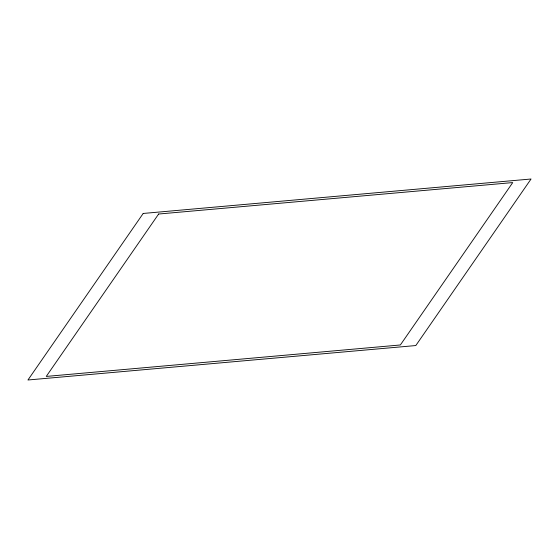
<?xml version="1.0" encoding="UTF-8"?>
<svg xmlns="http://www.w3.org/2000/svg" width="559" height="559" viewBox="0 0 559 559"><rect width="100%" height="100%" fill="white"/><g stroke="black" fill="none" stroke-linecap="round" stroke-linejoin="round"><path stroke-width="0.84" d="M143.195 213.454L27.95 379.994L415.805 345.546L531.05 179.006L143.195 213.454M158.637 214.027L46.257 376.424L400.363 344.973L512.743 182.576L158.637 214.027"/></g></svg>
